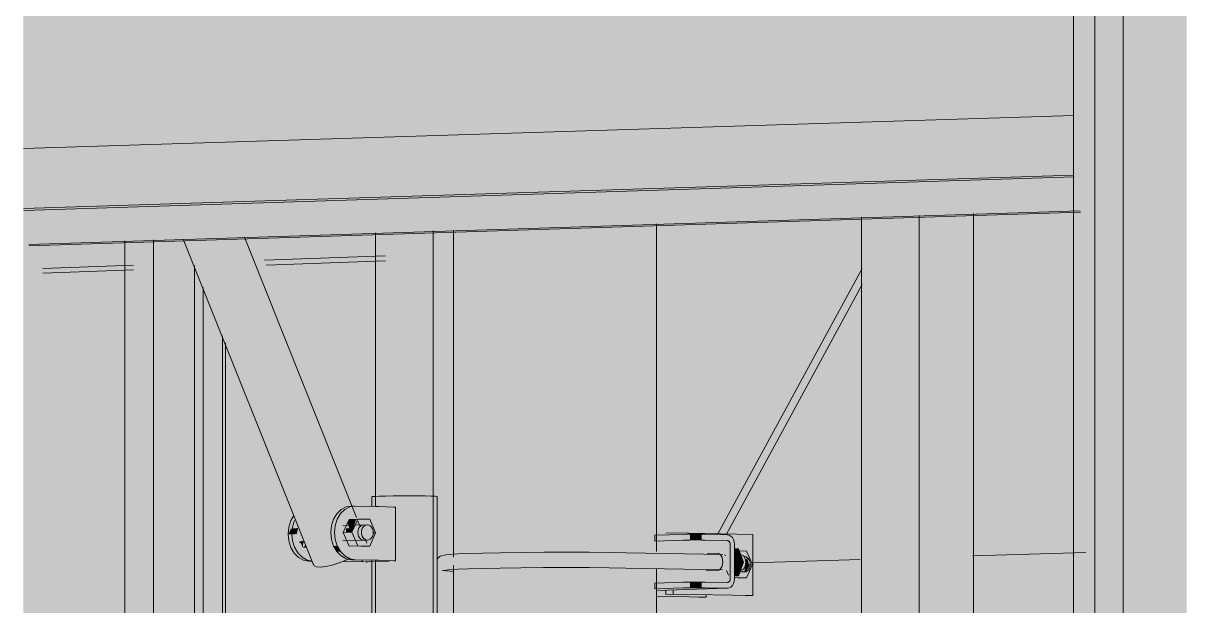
# Model space of a CAD drawing. Header units: inches. Extents: x 31213 to 31218, y -65 to 66.
# Drawn here: x 31215.10049 to 31215.11683, y 66.02932 to 66.03749 of the extents above; entities that cross this region are included whole.
import ezdxf

# ---------------------------------------------------------------- set-up
doc = ezdxf.new("R2010")
doc.units = ezdxf.units.IN
doc.header["$MEASUREMENT"] = 0
for name, color, linetype, lineweight in [('A-GLAZ-CURT', 52, 'Continuous', 9), ('A-GLAZ-CWMG', 51, 'Continuous', 9), ('A-WALL-PATT', 111, 'Continuous', 13), ('L-SITE-WALL', 31, 'Continuous', 13), ('Q-SPCQ', 91, 'Continuous', 9), ('S-BEAM', 12, 'Continuous', 9)]:
    doc.layers.add(name, color=color, linetype=linetype, lineweight=lineweight)

# ---------------------------------------------------------------- blocks, each defined once
blk = doc.blocks.new('FP_30-Looking North West')
at = {"layer": 'A-WALL-PATT', "lineweight": 9}
for p, q in [((-3322.77693, 66.034163), (-3322.775228, 66.034225)), ((-3322.775228, 66.034157), (-3322.776904, 66.034097)), ((-3322.78004, 66.03405), (-3322.778767, 66.034096)), ((-3322.778767, 66.034029), (-3322.78004, 66.033983))]:
    blk.add_line(p, q, dxfattribs=at)

msp = doc.modelspace()

# ---------------------------------------------------------------- hatches: boundary and pattern name
at = {"layer": 'A-GLAZ-CURT', "transparency": 33554458}
msp.add_hatch(color=256, dxfattribs=at).paths.add_polyline_path([(31215.115934, 66.019741), (31215.115934, 66.047275), (31215.100486, 66.047737), (31215.100486, 66.019933), (31215.114646, 66.019757)], flags=0)
at = {"layer": 'A-GLAZ-CWMG'}
for points in [[(31215.115934, 66.019741), (31215.115934, 66.047275), (31215.115239, 66.047241), (31215.115239, 66.01975)], [(31215.116829, 66.019729), (31215.116829, 66.04732), (31215.115934, 66.047275), (31215.115934, 66.019741)]]:
    msp.add_hatch(color=256, dxfattribs=at).paths.add_polyline_path(points, flags=0)
at = {"layer": 'Q-SPCQ'}
h = msp.add_hatch(color=256, dxfattribs=at)
h.paths.add_polyline_path([(31215.101913, 66.020347), (31215.115411, 66.02064), (31215.115411, 66.021285), (31215.102317, 66.020992), (31215.102317, 66.034451), (31215.101913, 66.034438), (31215.101913, 66.024505)], flags=0)
h.paths.add_polyline_path([(31215.117951, 66.020695), (31215.121726, 66.020777), (31215.121726, 66.035071), (31215.121305, 66.035058), (31215.121305, 66.021416), (31215.117951, 66.021341), (31215.117951, 66.021232)], flags=0)
at = {"layer": 'Q-SPCQ', "transparency": 33554496}
h = msp.add_hatch(color=256, dxfattribs=at)
h.paths.add_polyline_path([(31215.104074, 66.021031), (31215.115412, 66.021285), (31215.115412, 66.03487), (31215.113837, 66.034819), (31215.113818, 66.022662), (31215.112658, 66.022689), (31215.112633, 66.021658), (31215.112622, 66.021659), (31215.111798, 66.022157), (31215.111798, 66.021639), (31215.111729, 66.021659), (31215.110389, 66.022469), (31215.109621, 66.022454), (31215.109552, 66.022614), (31215.109378, 66.022583), (31215.109378, 66.021472), (31215.109204, 66.021459), (31215.107728, 66.021443), (31215.106539, 66.021477), (31215.106539, 66.022571), (31215.106165, 66.022584), (31215.106192, 66.024398), (31215.106219, 66.024401), (31215.106189, 66.026633), (31215.105177, 66.026665), (31215.105177, 66.02751), (31215.105442, 66.027513), (31215.105428, 66.027842), (31215.105389, 66.027842), (31215.105362, 66.029936), (31215.104927, 66.029919), (31215.104664, 66.02986), (31215.104569, 66.029889), (31215.104528, 66.029949), (31215.104402, 66.030002), (31215.104347, 66.030059), (31215.104294, 66.030059), (31215.10422, 66.030229), (31215.104221, 66.030424), (31215.104271, 66.030513), (31215.104311, 66.030535), (31215.103056, 66.033677), (31215.103056, 66.022869), (31215.104074, 66.022093), (31215.104074, 66.021418)], flags=0)
h.paths.add_polyline_path([(31215.119401, 66.022457), (31215.119751, 66.021952), (31215.121149, 66.021984), (31215.121213, 66.02191), (31215.121292, 66.021928), (31215.121305, 66.021954), (31215.121286, 66.022213), (31215.121213, 66.022223), (31215.121149, 66.022146), (31215.120831, 66.022136), (31215.119714, 66.022089), (31215.119672, 66.022053), (31215.11947, 66.022354)], flags=0)
h.paths.add_polyline_path([(31215.117952, 66.021342), (31215.119401, 66.021374), (31215.119401, 66.022457), (31215.121305, 66.023971), (31215.121305, 66.035058), (31215.117952, 66.034951), (31215.117952, 66.021417)], flags=0)
h.paths.add_polyline_path([(31215.103056, 66.021569), (31215.103689, 66.021606), (31215.103771, 66.021742), (31215.103702, 66.021684), (31215.103667, 66.021739), (31215.10355, 66.021739), (31215.103056, 66.02171), (31215.103056, 66.021582)], flags=0)
h.paths.add_polyline_path([(31215.109378, 66.024373), (31215.112264, 66.024446), (31215.112264, 66.033816), (31215.110376, 66.030323), (31215.110734, 66.030316), (31215.110734, 66.029458), (31215.109378, 66.029434), (31215.109399, 66.027166), (31215.10951, 66.027151), (31215.109596, 66.027046), (31215.109572, 66.026975), (31215.109378, 66.026921), (31215.109378, 66.02438)], flags=0)
h.paths.add_polyline_path([(31215.109431, 66.030307), (31215.110252, 66.030337), (31215.112264, 66.034061), (31215.112264, 66.034769), (31215.109378, 66.034677), (31215.109378, 66.030308)], flags=0)
h.paths.add_polyline_path([(31215.105106, 66.03071), (31215.105318, 66.030714), (31215.105389, 66.030717), (31215.105393, 66.030849), (31215.105442, 66.030854), (31215.105442, 66.034551), (31215.103595, 66.034492), (31215.105103, 66.030717)], flags=0)
at = {"layer": 'Q-SPCQ'}
for points in [[(31215.113817, 66.022662), (31215.113817, 66.034818), (31215.113404, 66.034805), (31215.113404, 66.022668), (31215.113725, 66.022664)], [(31215.112262, 66.022722), (31215.112313, 66.022726), (31215.112924, 66.022729), (31215.112924, 66.034789), (31215.112262, 66.034768), (31215.112283, 66.024437), (31215.112295, 66.024417), (31215.112272, 66.024343), (31215.112298, 66.022728), (31215.112262, 66.022725)], [(31215.113068, 66.022724), (31215.113045, 66.034793), (31215.112924, 66.034789), (31215.112924, 66.022729), (31215.113045, 66.022726)], [(31215.112982, 66.02266), (31215.113328, 66.022668), (31215.113328, 66.034802), (31215.113068, 66.034794), (31215.113099, 66.024555), (31215.113122, 66.024553), (31215.11309, 66.022727), (31215.112982, 66.022719)], [(31215.113328, 66.022668), (31215.113404, 66.022668), (31215.113378, 66.034804), (31215.113328, 66.034802), (31215.113328, 66.024503)], [(31215.105438, 66.026653), (31215.105473, 66.026658), (31215.106098, 66.026662), (31215.10607, 66.034569), (31215.105438, 66.034526), (31215.10547, 66.030709), (31215.105693, 66.030699), (31215.105692, 66.029947), (31215.105442, 66.029947), (31215.105438, 66.02784)], [(31215.10466, 66.029859), (31215.102818, 66.034465), (31215.102735, 66.034462), (31215.104602, 66.029863)], [(31215.110365, 66.030322), (31215.112264, 66.033866), (31215.112264, 66.034022), (31215.110278, 66.030324), (31215.110364, 66.030322)], [(31215.105385, 66.027835), (31215.105424, 66.02784), (31215.106132, 66.027845), (31215.106132, 66.030856), (31215.105385, 66.030844), (31215.105391, 66.030711), (31215.105693, 66.030699), (31215.10568, 66.029947), (31215.105385, 66.029935), (31215.105385, 66.028801)], [(31215.106296, 66.027838), (31215.10627, 66.030851), (31215.106132, 66.030856), (31215.106132, 66.027845), (31215.10627, 66.027841)], [(31215.105475, 66.029956), (31215.105458, 66.030709), (31215.105438, 66.030709), (31215.105458, 66.029956)], [(31215.105693, 66.029947), (31215.105693, 66.030699), (31215.105475, 66.030708), (31215.105475, 66.029956)], [(31215.104291, 66.030055), (31215.104342, 66.030057), (31215.104267, 66.030227), (31215.104267, 66.030422), (31215.104296, 66.030512), (31215.104245, 66.030511), (31215.104206, 66.030323), (31215.104245, 66.030134)], [(31215.104209, 66.030317), (31215.104329, 66.030321), (31215.104345, 66.030406), (31215.104245, 66.030397)], [(31215.104542, 66.029944), (31215.104296, 66.030512), (31215.104257, 66.030325), (31215.104296, 66.030136), (31215.104403, 66.029996), (31215.104477, 66.029956)], [(31215.105021, 66.030343), (31215.1051, 66.030346), (31215.105164, 66.030532), (31215.105064, 66.030528), (31215.105042, 66.030478), (31215.105067, 66.030401), (31215.105021, 66.030401)], [(31215.105191, 66.030232), (31215.105278, 66.030252), (31215.105239, 66.030318), (31215.105261, 66.030421), (31215.105271, 66.030448), (31215.105074, 66.030411), (31215.105067, 66.030368), (31215.105113, 66.030342), (31215.105082, 66.030286), (31215.105077, 66.030263), (31215.105101, 66.030246), (31215.105191, 66.030233)], [(31215.105298, 66.030241), (31215.1054, 66.030315), (31215.1054, 66.03037), (31215.105341, 66.030448), (31215.105298, 66.030448), (31215.105239, 66.030318)], [(31215.104293, 66.030127), (31215.104413, 66.030131), (31215.104329, 66.030321), (31215.104209, 66.030317)], [(31215.105064, 66.030152), (31215.105184, 66.030156), (31215.1051, 66.030346), (31215.10498, 66.030342)], [(31215.109358, 66.030224), (31215.10976, 66.030237), (31215.10976, 66.030317), (31215.109358, 66.030304)], [(31215.109376, 66.030144), (31215.110409, 66.030206), (31215.110374, 66.030232), (31215.109376, 66.030171), (31215.109376, 66.03015)], [(31215.109851, 66.030238), (31215.110016, 66.030238), (31215.110016, 66.030319), (31215.109851, 66.030319)], [(31215.104891, 66.030075), (31215.104942, 66.030076), (31215.104896, 66.030155), (31215.104845, 66.030153)], [(31215.110603, 66.029927), (31215.110533, 66.030113), (31215.110477, 66.030114), (31215.110477, 66.029929)], [(31215.105269, 66.029934), (31215.105239, 66.02996), (31215.105242, 66.029934)], [(31215.110533, 66.029737), (31215.110603, 66.029927), (31215.110477, 66.029929), (31215.110477, 66.029738)], [(31215.110637, 66.029793), (31215.110687, 66.029869), (31215.110656, 66.029981), (31215.11063, 66.029966), (31215.110627, 66.029869), (31215.110616, 66.029794), (31215.110636, 66.029793)], [(31215.109358, 66.029553), (31215.10976, 66.029565), (31215.10976, 66.029646), (31215.109358, 66.029633)], [(31215.10976, 66.029623), (31215.110409, 66.029667), (31215.110415, 66.029694), (31215.10976, 66.029644), (31215.10976, 66.029627)], [(31215.109851, 66.029567), (31215.110016, 66.029567), (31215.110016, 66.029648), (31215.109851, 66.029648)], [(31215.110079, 66.029437), (31215.110079, 66.029465), (31215.109514, 66.029501), (31215.109514, 66.029534), (31215.109376, 66.029504), (31215.109376, 66.02945), (31215.109617, 66.029446)]]:
    msp.add_hatch(color=256, dxfattribs=at).paths.add_polyline_path(points, flags=0)
h = msp.add_hatch(color=256, dxfattribs=at)
h.paths.add_polyline_path([(31215.107908, 66.026864), (31215.10771, 66.026991), (31215.107747, 66.026967), (31215.107823, 66.026918)], flags=0)
h.paths.add_polyline_path([(31215.108012, 66.026728), (31215.108012, 66.026808), (31215.108323, 66.026803), (31215.108323, 66.026722), (31215.108168, 66.026725)], flags=0)
h.paths.add_polyline_path([(31215.106536, 66.021463), (31215.10655, 66.021469), (31215.10713, 66.021487), (31215.108866, 66.021488), (31215.108842, 66.026971), (31215.10797, 66.026969), (31215.107938, 66.026863), (31215.107908, 66.026863), (31215.107938, 66.026768), (31215.108012, 66.026728), (31215.107796, 66.026704), (31215.107048, 66.02667), (31215.107048, 66.026651), (31215.106536, 66.026614), (31215.10655, 66.023288), (31215.106857, 66.023303), (31215.106853, 66.023106), (31215.106536, 66.02309), (31215.106536, 66.021677)], flags=0)
h.paths.add_polyline_path([(31215.108012, 66.027481), (31215.107938, 66.027442), (31215.107938, 66.027398), (31215.108012, 66.027408), (31215.108012, 66.027476)], flags=0)
h.paths.add_polyline_path([(31215.107908, 66.027348), (31215.107747, 66.027205), (31215.107766, 66.027233), (31215.107902, 66.027343)], flags=0)
h.paths.add_polyline_path([(31215.108866, 66.027186), (31215.108866, 66.034659), (31215.106536, 66.034585), (31215.10655, 66.030027), (31215.106857, 66.030045), (31215.106834, 66.029845), (31215.106536, 66.029828), (31215.10655, 66.02752), (31215.107048, 66.027481), (31215.107048, 66.027452), (31215.108323, 66.027475), (31215.108323, 66.027394), (31215.10791, 66.02737), (31215.107922, 66.027348), (31215.10797, 66.027343), (31215.107985, 66.027201), (31215.108841, 66.027186)], flags=0)
h = msp.add_hatch(color=256, dxfattribs=at)
h.paths.add_polyline_path([(31215.109375, 66.021471), (31215.109351, 66.023096), (31215.108987, 66.023117), (31215.109001, 66.02316), (31215.108866, 66.023183), (31215.108866, 66.021488), (31215.109293, 66.021477)], flags=0)
h.paths.add_polyline_path([(31215.108866, 66.023221), (31215.108998, 66.023289), (31215.109001, 66.023316), (31215.109375, 66.023316), (31215.109369, 66.026958), (31215.10912, 66.026979), (31215.10912, 66.027057), (31215.10916, 66.027075), (31215.10912, 66.027096), (31215.10912, 66.027165), (31215.109375, 66.027177), (31215.109351, 66.029836), (31215.108987, 66.029859), (31215.109001, 66.029903), (31215.108866, 66.029923), (31215.108896, 66.027134), (31215.109019, 66.027107), (31215.109012, 66.027025), (31215.108866, 66.027025), (31215.108866, 66.023238)], flags=0)
h.paths.add_polyline_path([(31215.108866, 66.029965), (31215.109001, 66.030029), (31215.109001, 66.030058), (31215.109375, 66.030074), (31215.10936, 66.034675), (31215.108866, 66.034659), (31215.108866, 66.029976)], flags=0)
h = msp.add_hatch(color=256, dxfattribs=at)
h.paths.add_polyline_path([(31215.10466, 66.029859), (31215.104923, 66.029917), (31215.105196, 66.03005), (31215.105291, 66.030154), (31215.105064, 66.030152), (31215.105016, 66.030243), (31215.1049, 66.030257), (31215.104875, 66.030362), (31215.104976, 66.030345), (31215.10498, 66.030421), (31215.105016, 66.030421), (31215.105083, 66.030529), (31215.105139, 66.030532), (31215.103558, 66.034488), (31215.102818, 66.034465), (31215.104223, 66.03095)], flags=0)
h.paths.add_polyline_path([(31215.105184, 66.030156), (31215.105229, 66.030234), (31215.105189, 66.030206)], flags=0)
h = msp.add_hatch(color=256, dxfattribs=at)
h.paths.add_polyline_path([(31215.106243, 66.026656), (31215.106219, 66.02666), (31215.106219, 66.026658)], flags=0)
h.paths.add_polyline_path([(31215.106243, 66.027525), (31215.106219, 66.034574), (31215.106098, 66.03457), (31215.106098, 66.027527), (31215.106242, 66.027525)], flags=0)
h = msp.add_hatch(color=256, dxfattribs=at)
h.paths.add_polyline_path([(31215.106217, 66.022577), (31215.106252, 66.022581), (31215.106307, 66.022584), (31215.106318, 66.024284), (31215.106538, 66.024343), (31215.106538, 66.026656), (31215.106217, 66.02663), (31215.106217, 66.022581)], flags=0)
h.paths.add_polyline_path([(31215.106538, 66.02752), (31215.106528, 66.029798), (31215.10641, 66.029816), (31215.106404, 66.02984), (31215.106322, 66.029846), (31215.106318, 66.029931), (31215.10641, 66.030017), (31215.106538, 66.03005), (31215.10651, 66.034584), (31215.106245, 66.034576), (31215.106272, 66.030852), (31215.106298, 66.030849), (31215.106268, 66.027842), (31215.106245, 66.027834), (31215.106267, 66.027525), (31215.106477, 66.027521)], flags=0)
h = msp.add_hatch(color=256, dxfattribs=at)
h.paths.add_polyline_path([(31215.102317, 66.021551), (31215.102892, 66.021582), (31215.102892, 66.021724), (31215.102317, 66.02171), (31215.102317, 66.021582)], flags=0)
h.paths.add_polyline_path([(31215.102892, 66.022993), (31215.102892, 66.034087), (31215.102741, 66.034464), (31215.102317, 66.034451), (31215.102317, 66.02343)], flags=0)
h = msp.add_hatch(color=256, dxfattribs=at)
h.paths.add_polyline_path([(31215.102892, 66.021565), (31215.103015, 66.021582), (31215.103015, 66.021727), (31215.102892, 66.02171), (31215.102892, 66.021582)], flags=0)
h.paths.add_polyline_path([(31215.103015, 66.0229), (31215.103015, 66.033779), (31215.102892, 66.034087), (31215.102892, 66.022993)], flags=0)
h = msp.add_hatch(color=256, dxfattribs=at)
h.paths.add_polyline_path([(31215.104074, 66.021031), (31215.110974, 66.021186), (31215.110974, 66.021588), (31215.109378, 66.021552), (31215.109378, 66.021472), (31215.109204, 66.021459), (31215.107728, 66.021443), (31215.106539, 66.021477), (31215.106539, 66.021487), (31215.104074, 66.021418)], flags=0)
h.paths.add_polyline_path([(31215.113533, 66.021243), (31215.115412, 66.021285), (31215.115412, 66.021689), (31215.113533, 66.021646), (31215.113533, 66.021417)], flags=0)
h.paths.add_polyline_path([(31215.117952, 66.021342), (31215.119401, 66.021374), (31215.119401, 66.02178), (31215.117952, 66.021747), (31215.117952, 66.021417)], flags=0)
h.paths.add_polyline_path([(31215.103056, 66.021569), (31215.103285, 66.021582), (31215.103285, 66.021733), (31215.103056, 66.02171), (31215.103056, 66.021582)], flags=0)
h.paths.add_polyline_path([(31215.109378, 66.022192), (31215.110793, 66.022225), (31215.110389, 66.022469), (31215.109621, 66.022454), (31215.109552, 66.022614), (31215.109378, 66.022583), (31215.109378, 66.022228)], flags=0)
h.paths.add_polyline_path([(31215.113533, 66.022289), (31215.115412, 66.022354), (31215.115412, 66.030064), (31215.113837, 66.030014), (31215.113837, 66.029157), (31215.115177, 66.029198), (31215.115177, 66.023187), (31215.113837, 66.023154), (31215.113818, 66.022663), (31215.113533, 66.022653), (31215.113533, 66.022355)], flags=0)
h.paths.add_polyline_path([(31215.103285, 66.022694), (31215.103285, 66.033104), (31215.103056, 66.033677), (31215.103056, 66.022869)], flags=0)
h.paths.add_polyline_path([(31215.109378, 66.024373), (31215.109672, 66.024397), (31215.109672, 66.029029), (31215.112264, 66.029109), (31215.112244, 66.029964), (31215.110734, 66.029889), (31215.110734, 66.029458), (31215.109378, 66.029435), (31215.109399, 66.027166), (31215.10951, 66.027151), (31215.109596, 66.027046), (31215.109572, 66.026975), (31215.109378, 66.026921), (31215.109378, 66.02438)], flags=0)
h = msp.add_hatch(color=256, dxfattribs=at)
h.paths.add_polyline_path([(31215.103285, 66.021574), (31215.103326, 66.021582), (31215.103326, 66.021734), (31215.103285, 66.02171), (31215.103285, 66.021582)], flags=0)
h.paths.add_polyline_path([(31215.103326, 66.022663), (31215.103326, 66.033001), (31215.103285, 66.033101), (31215.103285, 66.022694)], flags=0)
h = msp.add_hatch(color=256, dxfattribs=at)
h.paths.add_polyline_path([(31215.105438, 66.029957), (31215.105438, 66.030709), (31215.105073, 66.030704), (31215.104942, 66.030609), (31215.104867, 66.030441), (31215.104867, 66.030246), (31215.104942, 66.030076), (31215.105073, 66.029976), (31215.105261, 66.02996)], flags=0)
h.paths.add_polyline_path([(31215.105298, 66.030448), (31215.105245, 66.030389), (31215.105294, 66.030439), (31215.105298, 66.030448)], flags=0)
h.paths.add_polyline_path([(31215.105148, 66.030218), (31215.104976, 66.030282), (31215.104976, 66.030421), (31215.105101, 66.030444), (31215.105172, 66.030455), (31215.105248, 66.030447), (31215.105349, 66.030438), (31215.1054, 66.030318), (31215.1054, 66.030315), (31215.105253, 66.030241), (31215.105212, 66.03025), (31215.105172, 66.030221)], flags=0)
h = msp.add_hatch(color=256, dxfattribs=at)
h.paths.add_polyline_path([(31215.105352, 66.030153), (31215.105436, 66.030339), (31215.10534, 66.030287)], flags=0)
h.paths.add_polyline_path([(31215.105352, 66.030153), (31215.105268, 66.030235), (31215.105184, 66.030156)], flags=0)
h.paths.add_polyline_path([(31215.105184, 66.030532), (31215.105268, 66.03045), (31215.105352, 66.030529)], flags=0)
h.paths.add_polyline_path([(31215.1051, 66.030346), (31215.105196, 66.030398), (31215.105184, 66.030532)], flags=0)
h.paths.add_polyline_path([(31215.105184, 66.030156), (31215.105196, 66.03029), (31215.1051, 66.030346)], flags=0)
h.paths.add_polyline_path([(31215.105436, 66.030339), (31215.105352, 66.030529), (31215.10534, 66.030395)], flags=0)
h = msp.add_hatch(color=256, dxfattribs=at)
h.paths.add_polyline_path([(31215.110732, 66.029458), (31215.110732, 66.030315), (31215.10976, 66.030313), (31215.10976, 66.030237), (31215.11041, 66.030205), (31215.110445, 66.030177), (31215.110478, 66.030176), (31215.110478, 66.030114), (31215.110533, 66.030113), (31215.110603, 66.030013), (31215.110687, 66.029869), (31215.110687, 66.029842), (31215.110594, 66.029789), (31215.110544, 66.029766), (31215.110533, 66.029737), (31215.110478, 66.029737), (31215.110478, 66.029693), (31215.11041, 66.029668), (31215.110374, 66.029643), (31215.110374, 66.029616), (31215.110374, 66.029561), (31215.109617, 66.029532), (31215.109617, 66.029478), (31215.110687, 66.029458)], flags=0)
h.paths.add_polyline_path([(31215.110374, 66.029561), (31215.110064, 66.02959), (31215.110064, 66.029633), (31215.110016, 66.029603), (31215.110016, 66.029567), (31215.109851, 66.02959), (31215.109851, 66.029626), (31215.10976, 66.029603), (31215.109784, 66.029565), (31215.110229, 66.029562)], flags=0)
h.paths.add_polyline_path([(31215.110242, 66.029756), (31215.110227, 66.029764), (31215.11018, 66.029808), (31215.11018, 66.029778), (31215.110221, 66.029764)], flags=0)
h.paths.add_polyline_path([(31215.110285, 66.029777), (31215.110273, 66.0298), (31215.110273, 66.029785)], flags=0)
h.paths.add_polyline_path([(31215.110221, 66.030035), (31215.110227, 66.030051), (31215.11018, 66.030076), (31215.110114, 66.030037), (31215.110212, 66.030035)], flags=0)
h.paths.add_polyline_path([(31215.110258, 66.030111), (31215.110341, 66.030145), (31215.110259, 66.030112)], flags=0)
h.paths.add_polyline_path([(31215.110374, 66.030232), (31215.110064, 66.030247), (31215.110064, 66.030319), (31215.110374, 66.030313), (31215.110374, 66.030237)], flags=0)
h.paths.add_polyline_path([(31215.109851, 66.030238), (31215.109851, 66.030319), (31215.110016, 66.030298), (31215.110016, 66.030239), (31215.109906, 66.030239)], flags=0)
h = msp.add_hatch(color=256, dxfattribs=at)
h.paths.add_polyline_path([(31215.110374, 66.029561), (31215.110374, 66.029641), (31215.110063, 66.029647), (31215.110063, 66.029566)], flags=0)
h.paths.add_polyline_path([(31215.110477, 66.029693), (31215.110477, 66.030176), (31215.110415, 66.030177), (31215.110444, 66.029694)], flags=0)
h.paths.add_polyline_path([(31215.110374, 66.030232), (31215.110374, 66.030312), (31215.110063, 66.030318), (31215.110063, 66.030238)], flags=0)
h = msp.add_hatch(color=256, dxfattribs=at)
h.paths.add_polyline_path([(31215.104468, 66.03013), (31215.104452, 66.030168), (31215.104413, 66.030131)], flags=0)
h.paths.add_polyline_path([(31215.104413, 66.030131), (31215.104421, 66.030224), (31215.104373, 66.03022), (31215.10441, 66.030137)], flags=0)
h = msp.add_hatch(color=256, dxfattribs=at)
h.paths.add_polyline_path([(31215.110415, 66.030177), (31215.109376, 66.030144), (31215.109376, 66.030051), (31215.110125, 66.030056), (31215.110165, 66.030072)], flags=0)
h.paths.add_polyline_path([(31215.110415, 66.030177), (31215.110114, 66.030047), (31215.110234, 66.030051)], flags=0)
h.paths.add_polyline_path([(31215.110415, 66.030177), (31215.110273, 66.030036), (31215.110331, 66.030008)], flags=0)
h.paths.add_polyline_path([(31215.110415, 66.029694), (31215.110415, 66.030177), (31215.110312, 66.029932), (31215.110336, 66.029876)], flags=0)
h.paths.add_polyline_path([(31215.110415, 66.029694), (31215.110301, 66.029872), (31215.110254, 66.029814)], flags=0)
h.paths.add_polyline_path([(31215.110415, 66.029694), (31215.110234, 66.029809), (31215.110114, 66.029805)], flags=0)
h.paths.add_polyline_path([(31215.109376, 66.029662), (31215.110415, 66.029694), (31215.110073, 66.029823), (31215.109376, 66.029806), (31215.109376, 66.029745)], flags=0)
h = msp.add_hatch(color=256, dxfattribs=at)
h.paths.add_polyline_path([(31215.109513, 66.029475), (31215.109617, 66.029483), (31215.109617, 66.029537), (31215.109513, 66.029527), (31215.109513, 66.029483)], flags=0)
h.paths.add_polyline_path([(31215.109513, 66.029638), (31215.109617, 66.029673), (31215.109617, 66.029831), (31215.109513, 66.029813), (31215.109513, 66.029646)], flags=0)
h.paths.add_polyline_path([(31215.109617, 66.030046), (31215.109601, 66.030207), (31215.109513, 66.030198), (31215.109513, 66.030048), (31215.109582, 66.030047)], flags=0)
h = msp.add_hatch(color=256, dxfattribs=at)
h.paths.add_polyline_path([(31215.110249, 66.029735), (31215.110388, 66.02974), (31215.110318, 66.029818)], flags=0)
h.paths.add_polyline_path([(31215.110249, 66.029735), (31215.110255, 66.029819), (31215.110218, 66.029818)], flags=0)
h.paths.add_polyline_path([(31215.110388, 66.02974), (31215.110417, 66.029818), (31215.110382, 66.029818)], flags=0)
h.paths.add_polyline_path([(31215.110388, 66.030115), (31215.110249, 66.030111), (31215.110329, 66.030045)], flags=0)
h.paths.add_polyline_path([(31215.110421, 66.030029), (31215.110383, 66.030045), (31215.110383, 66.030029)], flags=0)
h.paths.add_polyline_path([(31215.110255, 66.030034), (31215.110225, 66.030045), (31215.110221, 66.030035)], flags=0)
h = msp.add_hatch(color=256, dxfattribs=at)
h.paths.add_polyline_path([(31215.110647, 66.029706), (31215.110688, 66.029869), (31215.110636, 66.029832)], flags=0)
h.paths.add_polyline_path([(31215.110647, 66.029706), (31215.110546, 66.029772), (31215.110509, 66.029737), (31215.11048, 66.02971), (31215.110603, 66.029707)], flags=0)
h.paths.add_polyline_path([(31215.110647, 66.030082), (31215.110555, 66.030056), (31215.110592, 66.030029), (31215.110639, 66.030074)], flags=0)
h.paths.add_polyline_path([(31215.110731, 66.029892), (31215.110642, 66.030028), (31215.110636, 66.029947), (31215.110726, 66.029895)], flags=0)
h = msp.add_hatch(color=256, dxfattribs=at)
h.paths.add_polyline_path([(31215.108835, 66.029956), (31215.109019, 66.029981), (31215.108987, 66.030045), (31215.108866, 66.030041), (31215.108866, 66.029965)], flags=0)
h.paths.add_polyline_path([(31215.106311, 66.029924), (31215.107164, 66.029954), (31215.108829, 66.029961), (31215.108828, 66.030051), (31215.107839, 66.030059), (31215.107459, 66.030053), (31215.107164, 66.030036), (31215.107164, 66.029992), (31215.10713, 66.029958), (31215.10713, 66.030052), (31215.106381, 66.030016)], flags=0)
h = msp.add_hatch(color=256, dxfattribs=at)
h.paths.add_polyline_path([(31215.108835, 66.029956), (31215.108866, 66.029941), (31215.108866, 66.029876), (31215.108829, 66.029876), (31215.108829, 66.029951)], flags=0)
h.paths.add_polyline_path([(31215.106536, 66.029797), (31215.106536, 66.029829), (31215.106751, 66.029835), (31215.106857, 66.029848), (31215.106857, 66.029898), (31215.10713, 66.02985), (31215.10713, 66.02995), (31215.107164, 66.029932), (31215.107164, 66.029865), (31215.109012, 66.029899), (31215.109021, 66.029953), (31215.106857, 66.029949), (31215.106311, 66.029924), (31215.10632, 66.029846), (31215.106522, 66.029798)], flags=0)
h = msp.add_hatch(color=256, dxfattribs=at)
h.paths.add_polyline_path([(31215.110567, 66.029813), (31215.110616, 66.029846), (31215.110636, 66.029923), (31215.110477, 66.029898), (31215.110477, 66.02982), (31215.110561, 66.029814)], flags=0)
h.paths.add_polyline_path([(31215.110362, 66.029817), (31215.110301, 66.029929), (31215.109019, 66.029925), (31215.10897, 66.029848), (31215.108952, 66.029844), (31215.110289, 66.029846), (31215.110324, 66.029872), (31215.110352, 66.029817)], flags=0)
h = msp.add_hatch(color=256, dxfattribs=at)
h.paths.add_polyline_path([(31215.110636, 66.029923), (31215.110601, 66.030015), (31215.11057, 66.030015), (31215.110477, 66.030001), (31215.110477, 66.029926)], flags=0)
h.paths.add_polyline_path([(31215.110313, 66.029929), (31215.110325, 66.029964), (31215.110303, 66.029987), (31215.110273, 66.030034), (31215.109001, 66.030029), (31215.109021, 66.029953), (31215.110312, 66.029929)], flags=0)
at = {"layer": 'S-BEAM'}
h = msp.add_hatch(color=256, dxfattribs=at)
h.paths.add_polyline_path([(31215.08486, 66.035781), (31215.097944, 66.036186), (31215.097944, 66.047313), (31215.08486, 66.047002), (31215.08486, 66.037325)], flags=0)
h.paths.add_polyline_path([(31215.10049, 66.036265), (31215.115243, 66.036722), (31215.115243, 66.047243), (31215.105916, 66.047502), (31215.10049, 66.047373), (31215.10049, 66.037327)], flags=0)
h.paths.add_polyline_path([(31215.117781, 66.0368), (31215.129205, 66.037154), (31215.129205, 66.046827), (31215.117781, 66.047167), (31215.117781, 66.03733)], flags=0)
h = msp.add_hatch(color=256, dxfattribs=at)
h.paths.add_polyline_path([(31215.084988, 66.035233), (31215.09063, 66.035423), (31215.097944, 66.035657), (31215.097944, 66.036186), (31215.08486, 66.035774), (31215.08486, 66.03527), (31215.084896, 66.035248)], flags=0)
h.paths.add_polyline_path([(31215.10049, 66.035732), (31215.115243, 66.036198), (31215.115243, 66.036722), (31215.10049, 66.036254), (31215.10049, 66.035735)], flags=0)
h.paths.add_polyline_path([(31215.117781, 66.036273), (31215.129204, 66.036635), (31215.129205, 66.037154), (31215.117781, 66.036777), (31215.117781, 66.036274)], flags=0)
h = msp.add_hatch(color=256, dxfattribs=at)
h.paths.add_polyline_path([(31215.086973, 66.034458), (31215.097942, 66.034808), (31215.097942, 66.035652), (31215.086946, 66.035307)], flags=0)
h.paths.add_polyline_path([(31215.100489, 66.034889), (31215.115241, 66.035358), (31215.115241, 66.036193), (31215.100489, 66.035731)], flags=0)
h.paths.add_polyline_path([(31215.117779, 66.035439), (31215.130185, 66.035834), (31215.130184, 66.036661), (31215.117779, 66.036272)], flags=0)
h = msp.add_hatch(color=256, dxfattribs=at)
h.paths.add_polyline_path([(31214.988623, 66.030776), (31214.997677, 66.031068), (31214.997677, 66.03182), (31214.988623, 66.031532)], flags=0)
h.paths.add_polyline_path([(31215.000218, 66.03115), (31215.009573, 66.031451), (31215.009573, 66.032198), (31215.000218, 66.031901)], flags=0)
h.paths.add_polyline_path([(31215.012146, 66.031534), (31215.021816, 66.031846), (31215.021816, 66.032587), (31215.012146, 66.03228)], flags=0)
h.paths.add_polyline_path([(31215.07733, 66.033635), (31215.079299, 66.033698), (31215.079299, 66.034414), (31215.07733, 66.034351)], flags=0)
h.paths.add_polyline_path([(31215.084921, 66.033879), (31215.098018, 66.034311), (31215.098018, 66.034815), (31215.084921, 66.034398), (31215.084921, 66.034309)], flags=0)
h.paths.add_polyline_path([(31215.100566, 66.034383), (31215.115333, 66.034859), (31215.115333, 66.035366), (31215.100566, 66.034896), (31215.100566, 66.034495)], flags=0)
h.paths.add_polyline_path([(31215.117873, 66.034941), (31215.129307, 66.035341), (31215.129307, 66.035811), (31215.117873, 66.035425), (31215.117873, 66.035272)], flags=0)
h = msp.add_hatch(color=256, dxfattribs=at)
h.paths.add_polyline_path([(31215.090878, 66.033021), (31215.098209, 66.033282), (31215.098209, 66.033914), (31215.090878, 66.033648), (31215.090878, 66.033154)], flags=0)
h.paths.add_polyline_path([(31215.100763, 66.033373), (31215.102036, 66.033419), (31215.102036, 66.034053), (31215.100763, 66.034007)], flags=0)
h.paths.add_polyline_path([(31215.122629, 66.034152), (31215.129557, 66.034399), (31215.129557, 66.035051), (31215.122629, 66.0348), (31215.122629, 66.034396)], flags=0)
h = msp.add_hatch(color=256, dxfattribs=at)
h.paths.add_polyline_path([(31215.104142, 66.033494), (31215.105572, 66.033545), (31215.105572, 66.034181), (31215.103892, 66.03412), (31215.104014, 66.033813)], flags=0)
h.paths.add_polyline_path([(31215.109514, 66.033685), (31215.112236, 66.033782), (31215.112405, 66.034094), (31215.112405, 66.034429), (31215.109514, 66.034324)], flags=0)
h.paths.add_polyline_path([(31215.11236, 66.033786), (31215.112405, 66.033788), (31215.112405, 66.03387)], flags=0)
h.paths.add_polyline_path([(31215.113981, 66.033844), (31215.115558, 66.0339), (31215.115558, 66.034544), (31215.113981, 66.034486)], flags=0)
h.paths.add_polyline_path([(31215.118103, 66.033991), (31215.121462, 66.03411), (31215.121462, 66.034758), (31215.118103, 66.034636), (31215.118103, 66.034396)], flags=0)

# ---------------------------------------------------------------- linework, layer by layer
at = {"layer": 'A-GLAZ-CURT'}
for p, q in [((31215.115537, 66.047256), (31215.115537, 66.019746)), ((31215.115934, 66.019741), (31215.115934, 66.047275))]:
    msp.add_line(p, q, dxfattribs=at)
at = {"layer": 'A-GLAZ-CWMG'}
msp.add_line((31215.115239, 66.01975), (31215.115239, 66.047241), dxfattribs=at)
at = {"layer": 'Q-SPCQ'}
for p, q in [((31215.113836, 66.034819), (31215.113836, 66.022661)), ((31215.109381, 66.034676), (31215.109381, 66.030076)), ((31215.11226, 66.022723), (31215.11226, 66.034768)), ((31215.113069, 66.034794), (31215.113069, 66.022724)), ((31215.103593, 66.03449), (31215.105167, 66.030552)), ((31215.105436, 66.03071), (31215.105436, 66.034549)), ((31215.106244, 66.034575), (31215.106244, 66.027525)), ((31215.10653, 66.029995), (31215.10653, 66.034584)), ((31215.101913, 66.034438), (31215.101913, 66.023738)), ((31215.102317, 66.02343), (31215.102317, 66.034451)), ((31215.104561, 66.02989), (31215.102732, 66.034462)), ((31215.102892, 66.034091), (31215.102892, 66.022993)), ((31215.110244, 66.030325), (31215.112268, 66.034048)), ((31215.103015, 66.0229), (31215.103015, 66.033783)), ((31215.103015, 66.033783), (31215.103015, 66.0229)), ((31215.112268, 66.033824), (31215.110365, 66.030322)), ((31215.103285, 66.022694), (31215.103285, 66.033101)), ((31215.103285, 66.022694), (31215.103285, 66.033101)), ((31215.103326, 66.022663), (31215.103326, 66.033005)), ((31215.103326, 66.033005), (31215.103326, 66.022663)), ((31215.105382, 66.030711), (31215.105382, 66.030845)), ((31215.106298, 66.030847), (31215.106298, 66.027837)), ((31215.105085, 66.030713), (31215.105136, 66.030715)), ((31215.105138, 66.030713), (31215.105097, 66.030713)), ((31215.105148, 66.030715), (31215.105438, 66.030709)), ((31215.105475, 66.030708), (31215.105693, 66.030699)), ((31215.105716, 66.030697), (31215.105716, 66.029945)), ((31215.104976, 66.030441), (31215.105316, 66.030452)), ((31215.10498, 66.030342), (31215.105064, 66.030528)), ((31215.105184, 66.030532), (31215.105064, 66.030528)), ((31215.105184, 66.030532), (31215.1051, 66.030346)), ((31215.105352, 66.030529), (31215.105184, 66.030532)), ((31215.105187, 66.030501), (31215.105214, 66.030435)), ((31215.105436, 66.030339), (31215.105352, 66.030529)), ((31215.105323, 66.030236), (31215.104976, 66.030225)), ((31215.10498, 66.030342), (31215.1051, 66.030346)), ((31215.105064, 66.030152), (31215.10498, 66.030342)), ((31215.1051, 66.030346), (31215.105184, 66.030156)), ((31215.105283, 66.03026), (31215.10531, 66.030194)), ((31215.105352, 66.030153), (31215.105436, 66.030339)), ((31215.105436, 66.030339), (31215.1054, 66.030338)), ((31215.109358, 66.030304), (31215.10976, 66.030317)), ((31215.109358, 66.030304), (31215.109358, 66.030224)), ((31215.10976, 66.030237), (31215.109358, 66.030224)), ((31215.109617, 66.030337), (31215.109513, 66.030333)), ((31215.110732, 66.030315), (31215.109617, 66.030337)), ((31215.110374, 66.030312), (31215.110063, 66.030318)), ((31215.110063, 66.030238), (31215.110374, 66.030232)), ((31215.110732, 66.030315), (31215.110732, 66.029458)), ((31215.104437, 66.030208), (31215.104362, 66.030206)), ((31215.105184, 66.030156), (31215.105064, 66.030152)), ((31215.105184, 66.030156), (31215.105352, 66.030153)), ((31215.105352, 66.030153), (31215.105232, 66.030149)), ((31215.109381, 66.030217), (31215.109378, 66.030215)), ((31215.110415, 66.030177), (31215.110415, 66.029694)), ((31215.110477, 66.029693), (31215.110477, 66.030176)), ((31215.110533, 66.030113), (31215.110477, 66.030114)), ((31215.110533, 66.030113), (31215.110603, 66.029927)), ((31215.110647, 66.030082), (31215.110544, 66.030084)), ((31215.110731, 66.029892), (31215.110647, 66.030082)), ((31215.104497, 66.029941), (31215.104544, 66.02994)), ((31215.105269, 66.029934), (31215.104976, 66.029936)), ((31215.105097, 66.02996), (31215.105148, 66.029959)), ((31215.105438, 66.029957), (31215.105148, 66.029962)), ((31215.105616, 66.029943), (31215.105358, 66.029935)), ((31215.105382, 66.027836), (31215.105382, 66.029958)), ((31215.105436, 66.026654), (31215.105436, 66.029957)), ((31215.105693, 66.029947), (31215.105475, 66.029956)), ((31215.108955, 66.030059), (31215.110314, 66.030033)), ((31215.110094, 66.030042), (31215.110114, 66.030047)), ((31215.110114, 66.030047), (31215.110234, 66.030051)), ((31215.110336, 66.03003), (31215.110353, 66.030019)), ((31215.110477, 66.03003), (31215.110569, 66.030028)), ((31215.110477, 66.029929), (31215.110603, 66.029927)), ((31215.110603, 66.029927), (31215.110533, 66.029737)), ((31215.112244, 66.029964), (31215.110734, 66.029916)), ((31215.112244, 66.029964), (31215.110734, 66.029916)), ((31215.115412, 66.030064), (31215.113818, 66.030014)), ((31215.115412, 66.030064), (31215.113818, 66.030014)), ((31215.10653, 66.02752), (31215.10653, 66.029878)), ((31215.110309, 66.029818), (31215.10895, 66.029844)), ((31215.109381, 66.02984), (31215.109381, 66.027111)), ((31215.110234, 66.029809), (31215.110114, 66.029805)), ((31215.11039, 66.029744), (31215.110364, 66.029811)), ((31215.110565, 66.029813), (31215.110477, 66.029815)), ((31215.110618, 66.02979), (31215.110552, 66.029788)), ((31215.110647, 66.029706), (31215.110731, 66.029892)), ((31215.110687, 66.029891), (31215.110731, 66.029892)), ((31215.109358, 66.029633), (31215.10976, 66.029646)), ((31215.109358, 66.029633), (31215.109358, 66.029553)), ((31215.110063, 66.029647), (31215.110374, 66.029641)), ((31215.110533, 66.029737), (31215.110477, 66.029738)), ((31215.110533, 66.029737), (31215.110477, 66.029735)), ((31215.11048, 66.02971), (31215.110647, 66.029706)), ((31215.110647, 66.029706), (31215.110527, 66.029703)), ((31215.10976, 66.029565), (31215.109358, 66.029553)), ((31215.110377, 66.029561), (31215.109376, 66.029529)), ((31215.109376, 66.02945), (31215.110079, 66.029437)), ((31215.109381, 66.029546), (31215.109378, 66.029544)), ((31215.109513, 66.029529), (31215.109513, 66.029475)), ((31215.109513, 66.029475), (31215.109617, 66.029478)), ((31215.109617, 66.029478), (31215.109617, 66.029532)), ((31215.109617, 66.029478), (31215.110732, 66.029458)), ((31215.110079, 66.029437), (31215.109976, 66.029434)), ((31215.110374, 66.029561), (31215.110063, 66.029566)), ((31215.110079, 66.02947), (31215.110079, 66.029437)), ((31215.110732, 66.029458), (31215.110629, 66.029454))]:
    msp.add_line(p, q, dxfattribs=at)
for points in [[(31215.105385, 66.030844, 0), (31215.105389, 66.030847, 0), (31215.105424, 66.03085, 0), (31215.105487, 66.030853, 0), (31215.105575, 66.030855, 0), (31215.10568, 66.030857, 0), (31215.105797, 66.030858, 0), (31215.105917, 66.030858, 0), (31215.106031, 66.030857, 0), (31215.106132, 66.030856, 0)], [(31215.106132, 66.030856, 0), (31215.106214, 66.030853, 0), (31215.10627, 66.030851, 0), (31215.106296, 66.030848, 0), (31215.106298, 66.030847, 0)], [(31215.104497, 66.029941, 0), (31215.104421, 66.029955, 0), (31215.104351, 66.029994, 0), (31215.104291, 66.030055, 0), (31215.104245, 66.030134, 0), (31215.104216, 66.030225, 0), (31215.104206, 66.030323, 0), (31215.104216, 66.03042, 0), (31215.104245, 66.030511, 0), (31215.104287, 66.030582, 0)], [(31215.105097, 66.02996, 0), (31215.105021, 66.029975, 0), (31215.104951, 66.030014, 0), (31215.104891, 66.030075, 0), (31215.104845, 66.030153, 0), (31215.104816, 66.030245, 0), (31215.104806, 66.030342, 0), (31215.104816, 66.03044, 0), (31215.104845, 66.03053, 0), (31215.104891, 66.030607, 0), (31215.104951, 66.030666, 0), (31215.105021, 66.030702, 0), (31215.105085, 66.030713, 0)], [(31215.105148, 66.030715, 0), (31215.105073, 66.030704, 0), (31215.105003, 66.030667, 0), (31215.104942, 66.030609, 0), (31215.104896, 66.030532, 0), (31215.104867, 66.030441, 0), (31215.104857, 66.030344, 0), (31215.104867, 66.030246, 0), (31215.104896, 66.030155, 0), (31215.104942, 66.030076, 0), (31215.105003, 66.030015, 0), (31215.105073, 66.029976, 0), (31215.105148, 66.029962, 0)], [(31215.105438, 66.030709, 0), (31215.105458, 66.030709, 0), (31215.105475, 66.030708, 0)], [(31215.105693, 66.030699, 0), (31215.105709, 66.030698, 0), (31215.105716, 66.030697, 0)], [(31215.104296, 66.030512, 0), (31215.104267, 66.030422, 0), (31215.104257, 66.030325, 0), (31215.104267, 66.030227, 0), (31215.104296, 66.030136, 0), (31215.104342, 66.030057, 0), (31215.104403, 66.029996, 0), (31215.104473, 66.029957, 0), (31215.104542, 66.029943, 0)], [(31215.105268, 66.030235, 0), (31215.105247, 66.030239, 0), (31215.105227, 66.03025, 0), (31215.10521, 66.030267, 0), (31215.105196, 66.03029, 0), (31215.105188, 66.030316, 0), (31215.105185, 66.030344, 0), (31215.105188, 66.030372, 0), (31215.105196, 66.030398, 0), (31215.10521, 66.03042, 0), (31215.105227, 66.030436, 0), (31215.105247, 66.030447, 0), (31215.105268, 66.03045, 0)], [(31215.10532, 66.030452, 0), (31215.105298, 66.030448, 0), (31215.105278, 66.030438, 0), (31215.105261, 66.030421, 0), (31215.105248, 66.030399, 0), (31215.105239, 66.030373, 0), (31215.105237, 66.030346, 0), (31215.105239, 66.030318, 0), (31215.105248, 66.030292, 0), (31215.105261, 66.030269, 0), (31215.105278, 66.030252, 0), (31215.105298, 66.030241, 0), (31215.10532, 66.030236, 0)], [(31215.105323, 66.030236, 0), (31215.105341, 66.03024, 0), (31215.105361, 66.03025, 0), (31215.105379, 66.030267, 0), (31215.105392, 66.030289, 0), (31215.1054, 66.030315, 0), (31215.105403, 66.030342, 0), (31215.1054, 66.03037, 0), (31215.105392, 66.030396, 0), (31215.105379, 66.030419, 0), (31215.105361, 66.030436, 0), (31215.105341, 66.030448, 0), (31215.10532, 66.030452, 0)], [(31215.10976, 66.030317, 0), (31215.109801, 66.030318, 0), (31215.109851, 66.030319, 0), (31215.109906, 66.030319, 0), (31215.109962, 66.030319, 0), (31215.110016, 66.030319, 0), (31215.110063, 66.030318, 0)], [(31215.110063, 66.030238, 0), (31215.110016, 66.030238, 0), (31215.109962, 66.030239, 0), (31215.109906, 66.030239, 0), (31215.109851, 66.030238, 0), (31215.109801, 66.030238, 0), (31215.10976, 66.030237, 0)], [(31215.110477, 66.030176, 0), (31215.110473, 66.030211, 0), (31215.110463, 66.030244, 0), (31215.110447, 66.030272, 0), (31215.110425, 66.030293, 0), (31215.1104, 66.030307, 0), (31215.110374, 66.030312, 0)], [(31215.110374, 66.030232, 0), (31215.110384, 66.03023, 0), (31215.110394, 66.030224, 0), (31215.110403, 66.030216, 0), (31215.110409, 66.030204, 0), (31215.110414, 66.030191, 0), (31215.110415, 66.030177, 0)], [(31215.10466, 66.029859, 0), (31215.104602, 66.029863, 0), (31215.104568, 66.029879, 0), (31215.104559, 66.029906, 0)], [(31215.105074, 66.029981, 0), (31215.105021, 66.029956, 0), (31215.104923, 66.029917, 0), (31215.104825, 66.029887, 0), (31215.104736, 66.029867, 0), (31215.10466, 66.029859, 0)], [(31215.105358, 66.029935, 0), (31215.105344, 66.029935, 0), (31215.105327, 66.029934, 0), (31215.105308, 66.029934, 0), (31215.105288, 66.029934, 0), (31215.105269, 66.029934, 0)], [(31215.105475, 66.029956, 0), (31215.105458, 66.029956, 0), (31215.105438, 66.029957, 0)], [(31215.105635, 66.029945, 0), (31215.105633, 66.029944, 0), (31215.105627, 66.029944, 0), (31215.105616, 66.029943, 0)], [(31215.105716, 66.029945, 0), (31215.105709, 66.029946, 0), (31215.105693, 66.029947, 0)], [(31215.108955, 66.030059, 0), (31215.108719, 66.030062, 0), (31215.108439, 66.030065, 0), (31215.108128, 66.030066, 0), (31215.107802, 66.030065, 0), (31215.107483, 66.030063, 0), (31215.107191, 66.030059, 0), (31215.10694, 66.030055, 0), (31215.106741, 66.030049, 0), (31215.106595, 66.030044, 0), (31215.106422, 66.030032, 0), (31215.106344, 66.030012, 0), (31215.106331, 66.030003, 0), (31215.10632, 66.029994, 0), (31215.106305, 66.029976, 0), (31215.106298, 66.029962, 0)], [(31215.110234, 66.030051, 0), (31215.110254, 66.030047, 0), (31215.110273, 66.030036, 0), (31215.110289, 66.030017, 0), (31215.110301, 66.029993, 0), (31215.110309, 66.029964, 0), (31215.110312, 66.029932, 0), (31215.110309, 66.029901, 0), (31215.110301, 66.029872, 0), (31215.110289, 66.029846, 0), (31215.110273, 66.029827, 0), (31215.110254, 66.029814, 0), (31215.110234, 66.029809, 0)], [(31215.110636, 66.029923, 0), (31215.110633, 66.029895, 0), (31215.110626, 66.029869, 0), (31215.110616, 66.029846, 0), (31215.110601, 66.029829, 0), (31215.110585, 66.029818, 0), (31215.110567, 66.029813, 0)], [(31215.110569, 66.030028, 0), (31215.110585, 66.030025, 0), (31215.110601, 66.030015, 0), (31215.110616, 66.029998, 0), (31215.110626, 66.029976, 0), (31215.110633, 66.029951, 0), (31215.110636, 66.029923, 0)], [(31215.110698, 66.029896, 0), (31215.110695, 66.029924, 0), (31215.110687, 66.02995, 0), (31215.110674, 66.029972, 0), (31215.110657, 66.029989, 0), (31215.110637, 66.03, 0), (31215.110615, 66.030005, 0)], [(31215.10895, 66.029844, 0), (31215.108714, 66.029847, 0), (31215.108434, 66.02985, 0), (31215.108121, 66.029851, 0), (31215.107795, 66.02985, 0), (31215.107476, 66.029848, 0), (31215.107184, 66.029844, 0), (31215.106936, 66.02984, 0), (31215.106739, 66.029834, 0), (31215.106596, 66.029829, 0), (31215.106502, 66.029823, 0), (31215.106448, 66.029819, 0), (31215.106427, 66.029816, 0), (31215.106376, 66.029809, 0), (31215.106528, 66.029794, 0)], [(31215.110114, 66.029805, 0), (31215.110094, 66.029809, 0), (31215.110075, 66.02982, 0)], [(31215.110574, 66.029805, 0), (31215.110594, 66.029794, 0), (31215.110615, 66.02979, 0)], [(31215.110619, 66.02979, 0), (31215.110637, 66.029793, 0), (31215.110657, 66.029804, 0), (31215.110674, 66.02982, 0), (31215.110687, 66.029842, 0), (31215.110695, 66.029868, 0), (31215.110698, 66.029896, 0)], [(31215.10976, 66.029646, 0), (31215.109801, 66.029647, 0), (31215.109851, 66.029648, 0), (31215.109906, 66.029648, 0), (31215.109962, 66.029648, 0), (31215.110016, 66.029648, 0), (31215.110063, 66.029647, 0)], [(31215.110415, 66.029694, 0), (31215.110414, 66.02968, 0), (31215.110409, 66.029667, 0), (31215.110403, 66.029656, 0), (31215.110394, 66.029648, 0), (31215.110384, 66.029643, 0), (31215.110374, 66.029641, 0)], [(31215.110378, 66.029561, 0), (31215.1104, 66.029565, 0), (31215.110425, 66.029578, 0), (31215.110447, 66.029599, 0), (31215.110463, 66.029626, 0), (31215.110473, 66.029658, 0), (31215.110477, 66.029693, 0)], [(31215.110063, 66.029566, 0), (31215.110016, 66.029567, 0), (31215.109962, 66.029567, 0), (31215.109906, 66.029567, 0), (31215.109851, 66.029567, 0), (31215.109801, 66.029566, 0), (31215.10976, 66.029565, 0)]]:
    msp.add_polyline3d(points, dxfattribs=at)
at = {"layer": 'S-BEAM'}
for p, q in [((31215.100489, 66.035731), (31215.115241, 66.036193)), ((31215.100489, 66.034889), (31215.115241, 66.035358)), ((31215.100493, 66.034863), (31215.115246, 66.035333)), ((31215.100566, 66.034383), (31215.115333, 66.034859)), ((31215.100569, 66.034365), (31215.115336, 66.034841))]:
    msp.add_line(p, q, dxfattribs=at)

# ---------------------------------------------------------------- block references
at = {"layer": 'L-SITE-WALL', "lineweight": 9}
msp.add_blockref('FP_30-Looking North West', (34537.880803, 0), dxfattribs=at)

doc.saveas('drawing.dxf')
